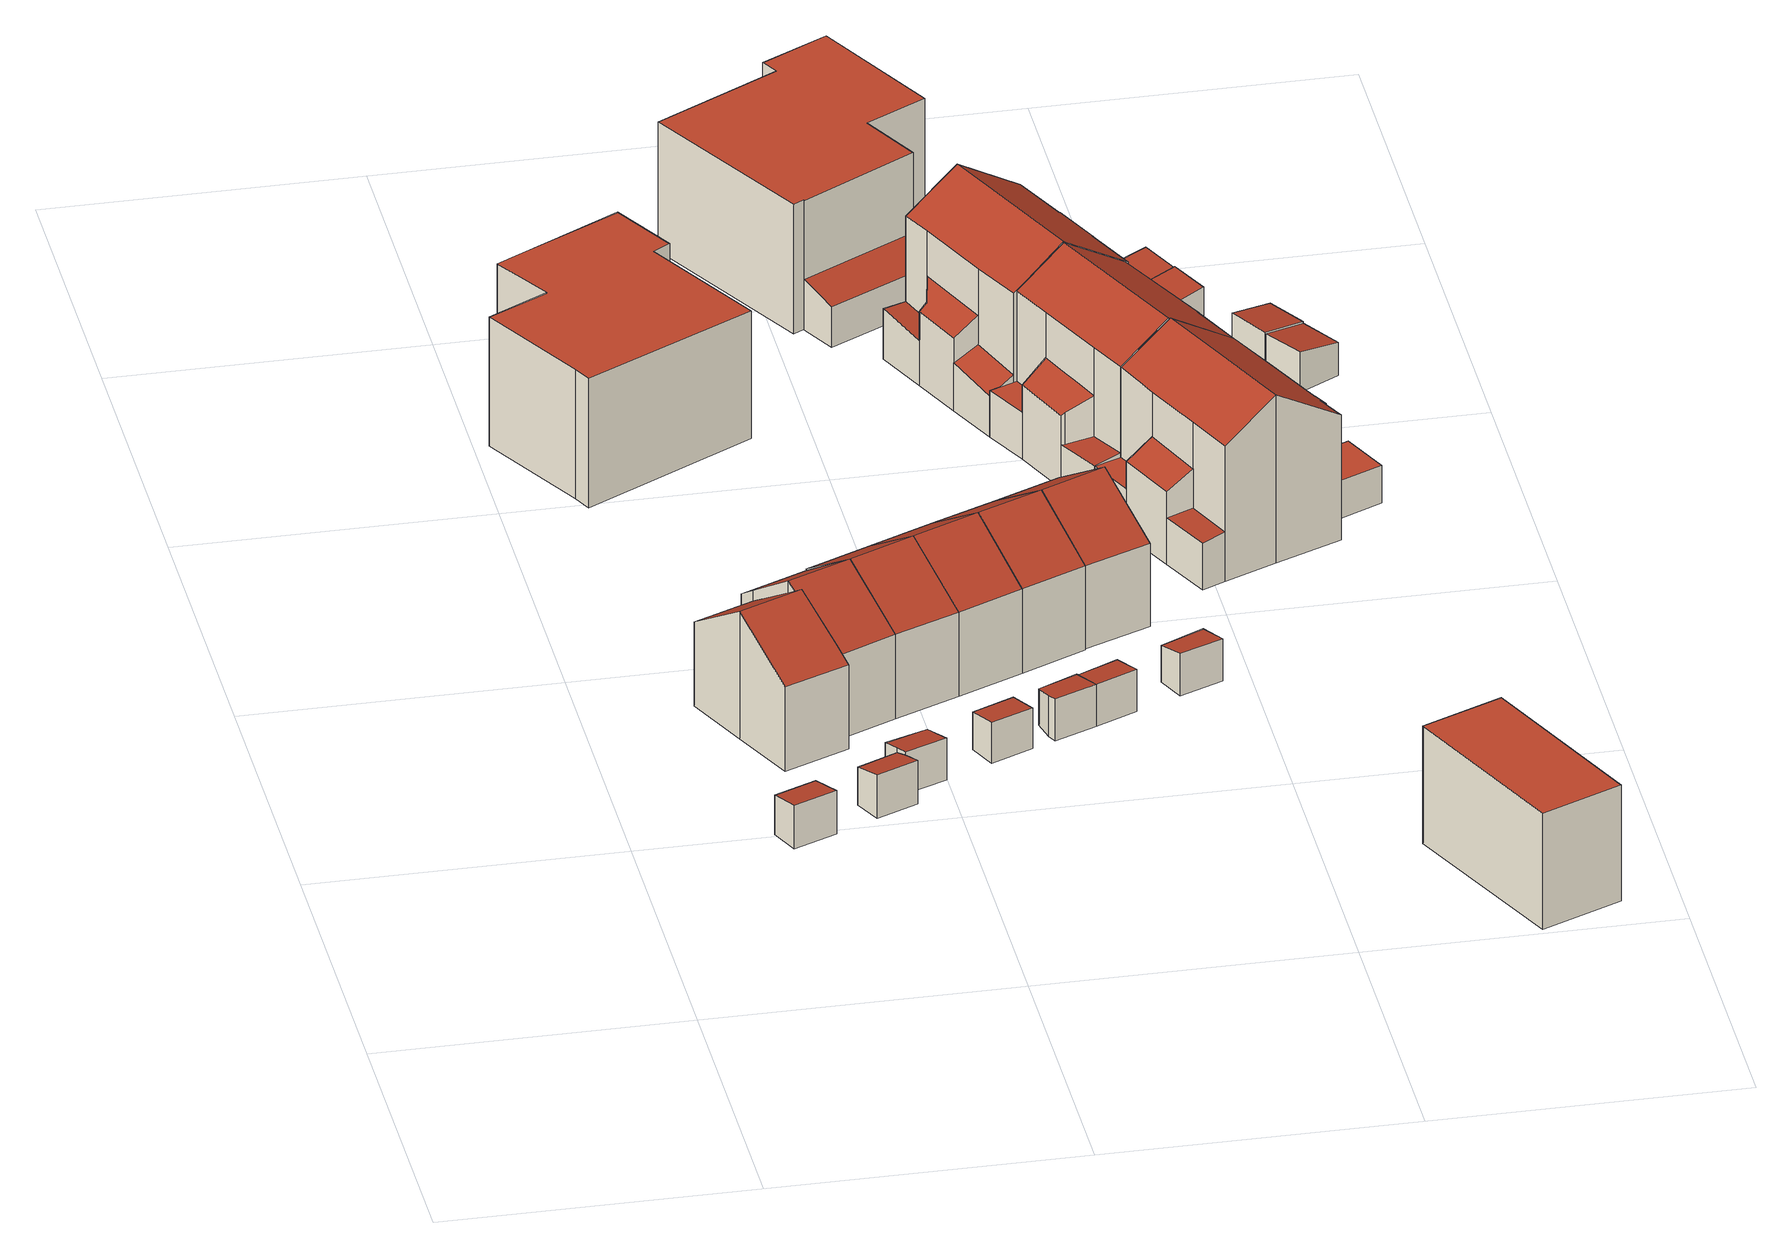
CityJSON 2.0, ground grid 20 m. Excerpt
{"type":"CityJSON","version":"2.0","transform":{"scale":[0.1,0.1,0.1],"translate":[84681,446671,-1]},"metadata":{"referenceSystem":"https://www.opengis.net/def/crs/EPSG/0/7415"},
"CityObjects":{
"building1":{"type":"Building","attributes":{"b3_bag_bag_overlap":0,"b3_dak_type":"horizontal","b3_h_dak_50p":2.94,"b3_h_dak_70p":3,"b3_h_dak_max":3.14,"b3_h_dak_min":2.75,"b3_h_maaiveld":0.102,"b3_kas_warenhuis":false,"b3_mutatie_ahn3_ahn4":false,"b3_opp_buitenmuur":22.87,"b3_opp_dak_plat":0,"b3_opp_dak_schuin":6.14,"b3_opp_grond":6.05,"b3_opp_scheidingsmuur":5.67,"b3_reconstructie_onvolledig":false,"b3_rmse_lod12":0.111,"b3_rmse_lod13":0.111,"b3_rmse_lod22":0.0249,"b3_val3dity_lod12":"[]","b3_val3dity_lod13":"[]","b3_val3dity_lod22":"[]","b3_volume_lod12":17.46,"b3_volume_lod13":17.46,"b3_volume_lod22":17.21,"geconstateerd":false,"oorspronkelijkbouwjaar":1981,"status":"Pand in gebruik"},"children":["building1-1"]},
"building1-1":{"type":"BuildingPart","parents":["building1"],"geometry":[{"type":"Solid","lod":"2.2","boundaries":[[[[0,1,2,3]],[[4,2,1,5]],[[6,3,2,4]],[[7,0,3,6]],[[5,1,0,7]],[[5,7,6,4]]]],"semantics":{"surfaces":[{"type":"GroundSurface"},{"type":"WallSurface","on_footprint_edge":true},{"type":"RoofSurface"}],"values":[[0,1,1,1,1,2]]}}]},
"building2":{"type":"Building","attributes":{"b3_bag_bag_overlap":0,"b3_bouwlagen":3,"b3_dak_type":"slanted","b3_h_dak_50p":7.57,"b3_h_dak_70p":8.15,"b3_h_dak_max":9.08,"b3_h_dak_min":5.95,"b3_h_maaiveld":0.183,"b3_kas_warenhuis":false,"b3_mutatie_ahn3_ahn4":false,"b3_opp_buitenmuur":61.51,"b3_opp_dak_plat":0,"b3_opp_dak_schuin":49.3,"b3_opp_grond":41.27,"b3_opp_scheidingsmuur":126.36,"b3_reconstructie_onvolledig":false,"b3_rmse_lod12":1.03,"b3_rmse_lod13":1.03,"b3_rmse_lod22":0.0266,"b3_val3dity_lod12":"[]","b3_val3dity_lod13":"[]","b3_val3dity_lod22":"[]","b3_volume_lod12":327.73,"b3_volume_lod13":327.73,"b3_volume_lod22":302.06,"geconstateerd":false,"oorspronkelijkbouwjaar":1981,"status":"Pand in gebruik"},"children":["building2-1"]},
"building2-1":{"type":"BuildingPart","parents":["building2"],"geometry":[{"type":"Solid","lod":"2.2","boundaries":[[[[8,9,10,11,12,13,14]],[[15,14,13,16]],[[16,13,12,17]],[[18,9,8,19]],[[20,10,9,18]],[[19,8,14,15]],[[21,11,10,20]],[[17,12,11,21]],[[21,20,18,19]],[[17,21,19,15,16]]]],"semantics":{"surfaces":[{"type":"GroundSurface"},{"type":"WallSurface","on_footprint_edge":true},{"type":"RoofSurface"}],"values":[[0,1,1,1,1,1,1,1,2,2]]}}]},
"building3":{"type":"Building","attributes":{"b3_bag_bag_overlap":0,"b3_dak_type":"horizontal","b3_h_dak_50p":2.91,"b3_h_dak_70p":2.97,"b3_h_dak_max":3.1,"b3_h_dak_min":2.63,"b3_h_maaiveld":0.087,"b3_kas_warenhuis":false,"b3_mutatie_ahn3_ahn4":false,"b3_opp_buitenmuur":25.94,"b3_opp_dak_plat":0,"b3_opp_dak_schuin":6.1,"b3_opp_grond":6.02,"b3_opp_scheidingsmuur":2.17,"b3_reconstructie_onvolledig":false,"b3_rmse_lod12":0.112,"b3_rmse_lod13":0.112,"b3_rmse_lod22":0.0338,"b3_val3dity_lod12":"[]","b3_val3dity_lod13":"[]","b3_val3dity_lod22":"[]","b3_volume_lod12":17.26,"b3_volume_lod13":17.26,"b3_volume_lod22":16.99,"geconstateerd":false,"oorspronkelijkbouwjaar":1981,"status":"Pand in gebruik"},"children":["building3-1"]},
"building3-1":{"type":"BuildingPart","parents":["building3"],"geometry":[{"type":"Solid","lod":"2.2","boundaries":[[[[22,23,24,25,26]],[[27,23,22,28]],[[29,24,23,27]],[[30,25,24,29]],[[28,22,26,31]],[[31,26,25,30]],[[31,30,29,27,28]]]],"semantics":{"surfaces":[{"type":"GroundSurface"},{"type":"WallSurface","on_footprint_edge":true},{"type":"RoofSurface"}],"values":[[0,1,1,1,1,1,2]]}}]},
"building4":{"type":"Building","attributes":{"b3_bag_bag_overlap":0,"b3_bouwlagen":3,"b3_dak_type":"slanted","b3_h_dak_50p":7.54,"b3_h_dak_70p":8.21,"b3_h_dak_max":9.06,"b3_h_dak_min":5.93,"b3_h_maaiveld":0.196,"b3_kas_warenhuis":false,"b3_mutatie_ahn3_ahn4":false,"b3_opp_buitenmuur":62.01,"b3_opp_dak_plat":0,"b3_opp_dak_schuin":50.13,"b3_opp_grond":41.9,"b3_opp_scheidingsmuur":125.95,"b3_reconstructie_onvolledig":false,"b3_rmse_lod12":1.04,"b3_rmse_lod13":1.04,"b3_rmse_lod22":0.0297,"b3_val3dity_lod12":"[]","b3_val3dity_lod13":"[]","b3_val3dity_lod22":"[]","b3_volume_lod12":331.5,"b3_volume_lod13":331.5,"b3_volume_lod22":305.87,"geconstateerd":false,"oorspronkelijkbouwjaar":1981,"status":"Pand in gebruik"},"children":["building4-1"]},
"building4-1":{"type":"BuildingPart","parents":["building4"],"geometry":[{"type":"Solid","lod":"2.2","boundaries":[[[[32,33,12,34,10,35,36]],[[37,34,12,38]],[[39,10,34,37]],[[40,35,10,39]],[[41,36,35,40]],[[38,12,33,42]],[[42,33,32,43]],[[43,32,36,41]],[[42,43,37,38]],[[43,41,40,39,37]]]],"semantics":{"surfaces":[{"type":"GroundSurface"},{"type":"WallSurface","on_footprint_edge":true},{"type":"RoofSurface"}],"values":[[0,1,1,1,1,1,1,1,2,2]]}}]},
"building5":{"type":"Building","attributes":{"b3_bag_bag_overlap":0,"b3_dak_type":"horizontal","b3_h_dak_50p":2.9,"b3_h_dak_70p":2.96,"b3_h_dak_max":3.1,"b3_h_dak_min":2.75,"b3_h_maaiveld":0.181,"b3_kas_warenhuis":false,"b3_mutatie_ahn3_ahn4":false,"b3_opp_buitenmuur":24.98,"b3_opp_dak_plat":0,"b3_opp_dak_schuin":6.05,"b3_opp_grond":5.96,"b3_opp_scheidingsmuur":2.17,"b3_reconstructie_onvolledig":false,"b3_rmse_lod12":0.112,"b3_rmse_lod13":0.112,"b3_rmse_lod22":0.0169,"b3_val3dity_lod12":"[]","b3_val3dity_lod13":"[]","b3_val3dity_lod22":"[]","b3_volume_lod12":16.61,"b3_volume_lod13":16.61,"b3_volume_lod22":16.32,"geconstateerd":false,"oorspronkelijkbouwjaar":1981,"status":"Pand in gebruik"},"children":["building5-1"]},
"building5-1":{"type":"BuildingPart","parents":["building5"],"geometry":[{"type":"Solid","lod":"2.2","boundaries":[[[[44,45,46,47,48]],[[49,46,45,50]],[[51,47,46,49]],[[52,44,48,53]],[[53,48,47,51]],[[50,45,44,52]],[[50,52,53,51,49]]]],"semantics":{"surfaces":[{"type":"GroundSurface"},{"type":"WallSurface","on_footprint_edge":true},{"type":"RoofSurface"}],"values":[[0,1,1,1,1,1,2]]}}]},
"building6":{"type":"Building","attributes":{"b3_bag_bag_overlap":0,"b3_bouwlagen":3,"b3_dak_type":"multiple horizontal","b3_h_dak_50p":9.05,"b3_h_dak_70p":9.07,"b3_h_dak_max":9.51,"b3_h_dak_min":8.83,"b3_h_maaiveld":0.217,"b3_kas_warenhuis":false,"b3_mutatie_ahn3_ahn4":false,"b3_opp_buitenmuur":360.62,"b3_opp_dak_plat":159.03,"b3_opp_dak_schuin":0,"b3_opp_grond":159.03,"b3_opp_scheidingsmuur":127.6,"b3_reconstructie_onvolledig":false,"b3_rmse_lod12":0.056,"b3_rmse_lod13":0.056,"b3_rmse_lod22":0.0548,"b3_val3dity_lod12":"[]","b3_val3dity_lod13":"[]","b3_val3dity_lod22":"[]","b3_volume_lod12":1407.18,"b3_volume_lod13":1407.18,"b3_volume_lod22":1404.75,"geconstateerd":false,"oorspronkelijkbouwjaar":1981,"status":"Pand in gebruik"},"children":["building6-1"]},
"building6-1":{"type":"BuildingPart","parents":["building6"],"geometry":[{"type":"Solid","lod":"2.2","boundaries":[[[[54,55,56,57,58,59,60,61,62]],[[63,55,54,64]],[[64,54,62,65]],[[66,56,55,63]],[[65,62,61,67]],[[67,61,60,68]],[[68,60,59,69]],[[69,59,58,70]],[[71,57,56,66]],[[70,58,57,71]],[[70,71,66,63,64,65,67,68,69]]]],"semantics":{"surfaces":[{"type":"GroundSurface"},{"type":"WallSurface","on_footprint_edge":true},{"type":"RoofSurface"}],"values":[[0,1,1,1,1,1,1,1,1,1,2]]}}]},
"building7":{"type":"Building","attributes":{"b3_bag_bag_overlap":0,"b3_bouwlagen":3,"b3_dak_type":"slanted","b3_h_dak_50p":7.55,"b3_h_dak_70p":8.16,"b3_h_dak_max":9.04,"b3_h_dak_min":5.91,"b3_h_maaiveld":0.219,"b3_kas_warenhuis":false,"b3_mutatie_ahn3_ahn4":false,"b3_opp_buitenmuur":53.23,"b3_opp_dak_plat":0,"b3_opp_dak_schuin":51.44,"b3_opp_grond":43.09,"b3_opp_scheidingsmuur":135.84,"b3_reconstructie_onvolledig":false,"b3_rmse_lod12":1.03,"b3_rmse_lod13":1.03,"b3_rmse_lod22":0.0259,"b3_val3dity_lod12":"[]","b3_val3dity_lod13":"[]","b3_val3dity_lod22":"[]","b3_volume_lod12":339.59,"b3_volume_lod13":339.59,"b3_volume_lod22":313.54,"geconstateerd":false,"oorspronkelijkbouwjaar":1981,"status":"Pand in gebruik"},"children":["building7-1"]},
"building7-1":{"type":"BuildingPart","parents":["building7"],"geometry":[{"type":"Solid","lod":"2.2","boundaries":[[[[33,32,36,72,73,74]],[[42,33,74,75]],[[75,74,73,76]],[[77,72,36,78]],[[78,36,32,43]],[[76,73,72,77]],[[43,32,33,42]],[[76,77,78,43]],[[43,42,75,76]]]],"semantics":{"surfaces":[{"type":"GroundSurface"},{"type":"WallSurface","on_footprint_edge":true},{"type":"RoofSurface"}],"values":[[0,1,1,1,1,1,1,2,2]]}}]},
"building8":{"type":"Building","attributes":{"b3_dak_type":"horizontal","b3_h_dak_50p":2.89,"b3_h_dak_70p":2.95,"b3_h_dak_max":3.08,"b3_h_dak_min":2.63,"b3_h_maaiveld":0.169,"b3_kas_warenhuis":false,"b3_mutatie_ahn3_ahn4":false,"b3_opp_buitenmuur":27.4,"b3_opp_dak_plat":0,"b3_opp_dak_schuin":6.07,"b3_opp_grond":6.01,"b3_opp_scheidingsmuur":0,"b3_reconstructie_onvolledig":false,"b3_rmse_lod12":0.105,"b3_rmse_lod13":0.105,"b3_rmse_lod22":0.0523,"b3_val3dity_lod12":"[]","b3_val3dity_lod13":"[]","b3_val3dity_lod22":"[]","b3_volume_lod12":16.7,"b3_volume_lod13":16.7,"b3_volume_lod22":16.45,"geconstateerd":false,"oorspronkelijkbouwjaar":1981,"status":"Pand in gebruik"},"children":["building8-1"]},
"building8-1":{"type":"BuildingPart","parents":["building8"],"geometry":[{"type":"Solid","lod":"2.2","boundaries":[[[[79,80,81,82]],[[83,79,82,84]],[[84,82,81,85]],[[85,81,80,86]],[[86,80,79,83]],[[86,83,84,85]]]],"semantics":{"surfaces":[{"type":"GroundSurface"},{"type":"WallSurface","on_footprint_edge":true},{"type":"RoofSurface"}],"values":[[0,1,1,1,1,2]]}}]},
"building9":{"type":"Building","attributes":{"b3_bag_bag_overlap":0,"b3_bouwlagen":3,"b3_dak_type":"slanted","b3_h_dak_50p":7.6,"b3_h_dak_70p":8.17,"b3_h_dak_max":9.05,"b3_h_dak_min":5.99,"b3_h_maaiveld":0.234,"b3_kas_warenhuis":false,"b3_mutatie_ahn3_ahn4":false,"b3_opp_buitenmuur":53.39,"b3_opp_dak_plat":0,"b3_opp_dak_schuin":51.34,"b3_opp_grond":43.09,"b3_opp_scheidingsmuur":135.72,"b3_reconstructie_onvolledig":false,"b3_rmse_lod12":0.978,"b3_rmse_lod13":0.978,"b3_rmse_lod22":0.0244,"b3_val3dity_lod12":"[]","b3_val3dity_lod13":"[]","b3_val3dity_lod22":"[]","b3_volume_lod12":339.78,"b3_volume_lod13":339.78,"b3_volume_lod22":313.47,"geconstateerd":false,"oorspronkelijkbouwjaar":1981,"status":"Pand in gebruik"},"children":["building9-1"]},
"building9-1":{"type":"BuildingPart","parents":["building9"],"geometry":[{"type":"Solid","lod":"2.2","boundaries":[[[[87,88,74,73,72,89]],[[75,74,88,90]],[[76,73,74,75]],[[91,89,72,77]],[[77,72,73,76]],[[90,88,87,92]],[[92,87,89,91]],[[90,92,76,75]],[[92,91,77,76]]]],"semantics":{"surfaces":[{"type":"GroundSurface"},{"type":"WallSurface","on_footprint_edge":true},{"type":"RoofSurface"}],"values":[[0,1,1,1,1,1,1,2,2]]}}]},
"building10":{"type":"Building","attributes":{"b3_bag_bag_overlap":0,"b3_dak_type":"horizontal","b3_h_dak_50p":2.89,"b3_h_dak_70p":2.95,"b3_h_dak_max":3.09,"b3_h_dak_min":2.74,"b3_h_maaiveld":0.183,"b3_kas_warenhuis":false,"b3_mutatie_ahn3_ahn4":false,"b3_opp_buitenmuur":21.12,"b3_opp_dak_plat":0,"b3_opp_dak_schuin":5.86,"b3_opp_grond":5.79,"b3_opp_scheidingsmuur":5.44,"b3_reconstructie_onvolledig":false,"b3_rmse_lod12":0.11,"b3_rmse_lod13":0.11,"b3_rmse_lod22":0.0221,"b3_val3dity_lod12":"[]","b3_val3dity_lod13":"[]","b3_val3dity_lod22":"[]","b3_volume_lod12":16.06,"b3_volume_lod13":16.06,"b3_volume_lod22":15.79,"geconstateerd":false,"oorspronkelijkbouwjaar":1981,"status":"Pand in gebruik"},"children":["building10-1"]},
"building10-1":{"type":"BuildingPart","parents":["building10"],"geometry":[{"type":"Solid","lod":"2.2","boundaries":[[[[93,94,95,96,97]],[[98,96,95,99]],[[99,95,94,100]],[[101,97,96,98]],[[102,93,97,101]],[[100,94,93,102]],[[100,102,101,98,99]]]],"semantics":{"surfaces":[{"type":"GroundSurface"},{"type":"WallSurface","on_footprint_edge":true},{"type":"RoofSurface"}],"values":[[0,1,1,1,1,1,2]]}}]},
"building11":{"type":"Building","attributes":{"b3_bag_bag_overlap":0,"b3_bouwlagen":3,"b3_dak_type":"slanted","b3_h_dak_50p":7.52,"b3_h_dak_70p":8.09,"b3_h_dak_max":9.06,"b3_h_dak_min":5.93,"b3_h_maaiveld":0.248,"b3_kas_warenhuis":false,"b3_mutatie_ahn3_ahn4":false,"b3_opp_buitenmuur":53.24,"b3_opp_dak_plat":0,"b3_opp_dak_schuin":51.37,"b3_opp_grond":43.09,"b3_opp_scheidingsmuur":135.5,"b3_reconstructie_onvolledig":false,"b3_rmse_lod12":1.03,"b3_rmse_lod13":1.03,"b3_rmse_lod22":0.026,"b3_val3dity_lod12":"[]","b3_val3dity_lod13":"[]","b3_val3dity_lod22":"[]","b3_volume_lod12":338.47,"b3_volume_lod13":338.47,"b3_volume_lod22":312.92,"geconstateerd":false,"oorspronkelijkbouwjaar":1981,"status":"Pand in gebruik"},"children":["building11-1"]},
"building11-1":{"type":"BuildingPart","parents":["building11"],"geometry":[{"type":"Solid","lod":"2.2","boundaries":[[[[88,87,89,103,104,105]],[[90,88,105,106]],[[106,105,104,107]],[[108,103,89,91]],[[91,89,87,92]],[[107,104,103,108]],[[92,87,88,90]],[[107,108,91,92]],[[92,90,106,107]]]],"semantics":{"surfaces":[{"type":"GroundSurface"},{"type":"WallSurface","on_footprint_edge":true},{"type":"RoofSurface"}],"values":[[0,1,1,1,1,1,1,2,2]]}}]},
"building12":{"type":"Building","attributes":{"b3_bag_bag_overlap":0,"b3_dak_type":"horizontal","b3_h_dak_50p":2.91,"b3_h_dak_70p":2.96,"b3_h_dak_max":3.11,"b3_h_dak_min":2.76,"b3_h_maaiveld":0.183,"b3_kas_warenhuis":false,"b3_mutatie_ahn3_ahn4":false,"b3_opp_buitenmuur":21.81,"b3_opp_dak_plat":0,"b3_opp_dak_schuin":6.06,"b3_opp_grond":5.97,"b3_opp_scheidingsmuur":5.44,"b3_reconstructie_onvolledig":false,"b3_rmse_lod12":0.109,"b3_rmse_lod13":0.109,"b3_rmse_lod22":0.0143,"b3_val3dity_lod12":"[]","b3_val3dity_lod13":"[]","b3_val3dity_lod22":"[]","b3_volume_lod12":16.63,"b3_volume_lod13":16.63,"b3_volume_lod22":16.31,"geconstateerd":false,"oorspronkelijkbouwjaar":1981,"status":"Pand in gebruik"},"children":["building12-1"]},
"building12-1":{"type":"BuildingPart","parents":["building12"],"geometry":[{"type":"Solid","lod":"2.2","boundaries":[[[[96,95,109,110]],[[98,96,110,111]],[[111,110,109,112]],[[112,109,95,113]],[[113,95,96,98]],[[113,98,111,112]]]],"semantics":{"surfaces":[{"type":"GroundSurface"},{"type":"WallSurface","on_footprint_edge":true},{"type":"RoofSurface"}],"values":[[0,1,1,1,1,2]]}}]},
"building13":{"type":"Building","attributes":{"b3_bag_bag_overlap":0,"b3_bouwlagen":3,"b3_dak_type":"slanted","b3_h_dak_50p":7.57,"b3_h_dak_70p":8.18,"b3_h_dak_max":9.06,"b3_h_dak_min":5.99,"b3_h_maaiveld":0.27,"b3_kas_warenhuis":false,"b3_mutatie_ahn3_ahn4":false,"b3_opp_buitenmuur":120.55,"b3_opp_dak_plat":0,"b3_opp_dak_schuin":51.36,"b3_opp_grond":43.09,"b3_opp_scheidingsmuur":67.65,"b3_reconstructie_onvolledig":false,"b3_rmse_lod12":0.985,"b3_rmse_lod13":0.985,"b3_rmse_lod22":0.0247,"b3_val3dity_lod12":"[]","b3_val3dity_lod13":"[]","b3_val3dity_lod22":"[]","b3_volume_lod12":336.71,"b3_volume_lod13":336.71,"b3_volume_lod22":312.04,"geconstateerd":false,"oorspronkelijkbouwjaar":1981,"status":"Pand in gebruik"},"children":["building13-1"]},
"building13-1":{"type":"BuildingPart","parents":["building13"],"geometry":[{"type":"Solid","lod":"2.2","boundaries":[[[[114,115,116,117,118,119]],[[106,116,115,120]],[[107,117,116,106]],[[121,119,118,108]],[[108,118,117,107]],[[122,114,119,121]],[[120,115,114,122]],[[122,121,108,107]],[[120,122,107,106]]]],"semantics":{"surfaces":[{"type":"GroundSurface"},{"type":"WallSurface","on_footprint_edge":true},{"type":"RoofSurface"}],"values":[[0,1,1,1,1,1,1,2,2]]}}]},
"building14":{"type":"Building","attributes":{"b3_dak_type":"horizontal","b3_h_dak_50p":2.91,"b3_h_dak_70p":2.98,"b3_h_dak_max":3.09,"b3_h_dak_min":2.62,"b3_h_maaiveld":0.203,"b3_kas_warenhuis":false,"b3_mutatie_ahn3_ahn4":false,"b3_opp_buitenmuur":27.47,"b3_opp_dak_plat":0,"b3_opp_dak_schuin":6.2,"b3_opp_grond":6.11,"b3_opp_scheidingsmuur":0,"b3_reconstructie_onvolledig":false,"b3_rmse_lod12":0.121,"b3_rmse_lod13":0.121,"b3_rmse_lod22":0.0308,"b3_val3dity_lod12":"[]","b3_val3dity_lod13":"[]","b3_val3dity_lod22":"[]","b3_volume_lod12":16.92,"b3_volume_lod13":16.92,"b3_volume_lod22":16.59,"geconstateerd":false,"oorspronkelijkbouwjaar":1981,"status":"Pand in gebruik"},"children":["building14-1"]},
"building14-1":{"type":"BuildingPart","parents":["building14"],"geometry":[{"type":"Solid","lod":"2.2","boundaries":[[[[123,124,125,126]],[[127,125,124,128]],[[129,126,125,127]],[[130,123,126,129]],[[128,124,123,130]],[[128,130,129,127]]]],"semantics":{"surfaces":[{"type":"GroundSurface"},{"type":"WallSurface","on_footprint_edge":true},{"type":"RoofSurface"}],"values":[[0,1,1,1,1,2]]}}]},
"building15":{"type":"Building","attributes":{"b3_bag_bag_overlap":0,"b3_bouwlagen":3,"b3_dak_type":"slanted","b3_h_dak_50p":9.05,"b3_h_dak_70p":9.08,"b3_h_dak_max":9.62,"b3_h_dak_min":2.87,"b3_h_maaiveld":0.066,"b3_kas_warenhuis":false,"b3_mutatie_ahn3_ahn4":false,"b3_opp_buitenmuur":441.91,"b3_opp_dak_plat":159.65,"b3_opp_dak_schuin":22.81,"b3_opp_grond":181.75,"b3_opp_scheidingsmuur":67.32,"b3_reconstructie_onvolledig":false,"b3_rmse_lod12":2.01,"b3_rmse_lod13":0.097,"b3_rmse_lod22":0.0509,"b3_val3dity_lod12":"[]","b3_val3dity_lod13":"[]","b3_val3dity_lod22":"[]","b3_volume_lod12":1637.23,"b3_volume_lod13":1512.44,"b3_volume_lod22":1507.19,"geconstateerd":false,"oorspronkelijkbouwjaar":1981,"status":"Pand in gebruik"},"children":["building15-1"]},
"building15-1":{"type":"BuildingPart","parents":["building15"],"geometry":[{"type":"Solid","lod":"2.2","boundaries":[[[[131,132,133,134,135,136,137,138,139,140,141,142]],[[143,139,138,144]],[[144,138,137,145]],[[146,140,139,143]],[[147,141,140,146]],[[148,136,135,149]],[[150,134,133,151]],[[152,148,151,153]],[[145,137,136,148,152]],[[149,135,134,150]],[[154,132,131,155]],[[153,151,133,132,154]],[[155,131,142,156]],[[156,142,141,147]],[[149,150,151,148]],[[156,147,146,143,144,145,152,153,154,155]]]],"semantics":{"surfaces":[{"type":"GroundSurface"},{"type":"WallSurface","on_footprint_edge":true},{"type":"WallSurface","on_footprint_edge":false},{"type":"RoofSurface"}],"values":[[0,1,1,1,1,1,1,2,1,1,1,1,1,1,3,3]]}}]},
"building16":{"type":"Building","attributes":{"b3_bag_bag_overlap":0,"b3_bouwlagen":4,"b3_dak_type":"slanted","b3_h_dak_50p":10.24,"b3_h_dak_70p":10.84,"b3_h_dak_max":11.84,"b3_h_dak_min":3.3,"b3_h_maaiveld":0.175,"b3_kas_warenhuis":false,"b3_mutatie_ahn3_ahn4":false,"b3_opp_buitenmuur":300.68,"b3_opp_dak_plat":0,"b3_opp_dak_schuin":135.2,"b3_opp_grond":115.84,"b3_opp_scheidingsmuur":88.04,"b3_reconstructie_onvolledig":false,"b3_rmse_lod12":2.74,"b3_rmse_lod13":1.09,"b3_rmse_lod22":0.163,"b3_val3dity_lod12":"[]","b3_val3dity_lod13":"[]","b3_val3dity_lod22":"[]","b3_volume_lod12":1233.8,"b3_volume_lod13":1122.84,"b3_volume_lod22":1044.42,"geconstateerd":false,"oorspronkelijkbouwjaar":1981,"status":"Pand in gebruik"},"children":["building16-1"]},
"building16-1":{"type":"BuildingPart","parents":["building16"],"geometry":[{"type":"Solid","lod":"2.2","boundaries":[[[[157,158,159,160,161,162,163,164,165,166,167,168,169,170,171,172]],[[173,174,175,176]],[[177,178,174,173]],[[179,165,164,180]],[[181,182,180,183]],[[184,166,165,179]],[[185,163,162,186]],[[183,180,164,163,185]],[[187,159,158,175]],[[188,189,171,170,190]],[[191,172,171,189]],[[182,167,166,184]],[[190,170,169,192]],[[192,169,168,193]],[[193,168,167,182,181]],[[186,162,161,194]],[[195,160,159,187]],[[194,161,160,195,196]],[[197,157,172,191]],[[176,175,158,157,197,198]],[[199,177,200,201]],[[196,195,178,177,199]],[[201,200,202,189,188]],[[198,197,202,200]],[[182,184,179,180]],[[198,200,177,173,176]],[[178,195,187,175,174]],[[190,194,196,199,201,188]],[[202,197,191,189]],[[194,190,192,193,181,183,185,186]]]],"semantics":{"surfaces":[{"type":"GroundSurface"},{"type":"WallSurface","on_footprint_edge":false},{"type":"WallSurface","on_footprint_edge":true},{"type":"RoofSurface"}],"values":[[0,1,1,2,1,2,2,2,2,2,2,2,2,2,2,2,2,2,2,2,1,1,1,1,3,3,3,3,3,3]]}}]},
"building17":{"type":"Building","attributes":{"b3_bag_bag_overlap":0,"b3_bouwlagen":3,"b3_dak_type":"horizontal","b3_h_dak_50p":7.46,"b3_h_dak_70p":7.49,"b3_h_dak_max":7.64,"b3_h_dak_min":7.34,"b3_h_maaiveld":-0.612,"b3_kas_warenhuis":false,"b3_mutatie_ahn3_ahn4":false,"b3_opp_buitenmuur":92.4,"b3_opp_dak_plat":70.06,"b3_opp_dak_schuin":0,"b3_opp_grond":70.06,"b3_opp_scheidingsmuur":198.09,"b3_reconstructie_onvolledig":false,"b3_rmse_lod12":0.0494,"b3_rmse_lod13":0.0494,"b3_rmse_lod22":0.0256,"b3_val3dity_lod12":"[]","b3_val3dity_lod13":"[]","b3_val3dity_lod22":"[]","b3_volume_lod12":567.13,"b3_volume_lod13":567.13,"b3_volume_lod22":565.52,"geconstateerd":false,"oorspronkelijkbouwjaar":2000,"status":"Pand in gebruik"},"children":["building17-1"]},
"building17-1":{"type":"BuildingPart","parents":["building17"],"geometry":[{"type":"Solid","lod":"2.2","boundaries":[[[[203,204,205,206]],[[207,203,206,208]],[[208,206,205,209]],[[209,205,204,210]],[[210,204,203,207]],[[210,207,208,209]]]],"semantics":{"surfaces":[{"type":"GroundSurface"},{"type":"WallSurface","on_footprint_edge":true},{"type":"RoofSurface"}],"values":[[0,1,1,1,1,2]]}}]},
"building18":{"type":"Building","attributes":{"b3_bag_bag_overlap":0,"b3_bouwlagen":4,"b3_dak_type":"slanted","b3_h_dak_50p":10.23,"b3_h_dak_70p":10.86,"b3_h_dak_max":11.81,"b3_h_dak_min":3.31,"b3_h_maaiveld":0.228,"b3_kas_warenhuis":false,"b3_mutatie_ahn3_ahn4":false,"b3_opp_buitenmuur":206.08,"b3_opp_dak_plat":11.45,"b3_opp_dak_schuin":120.09,"b3_opp_grond":113.62,"b3_opp_scheidingsmuur":177.69,"b3_reconstructie_onvolledig":false,"b3_rmse_lod12":2.8,"b3_rmse_lod13":1.13,"b3_rmse_lod22":0.178,"b3_val3dity_lod12":"[]","b3_val3dity_lod13":"[]","b3_val3dity_lod22":"[]","b3_volume_lod12":1203.24,"b3_volume_lod13":1087.98,"b3_volume_lod22":1003.79,"geconstateerd":false,"oorspronkelijkbouwjaar":1981,"status":"Pand in gebruik"},"children":["building18-1"]},
"building18-1":{"type":"BuildingPart","parents":["building18"],"geometry":[{"type":"Solid","lod":"2.2","boundaries":[[[[211,212,213,214,215,172,216,217,218,169,219,220,221,222,223,224]],[[225,226,227,228]],[[229,230,231,232,233]],[[230,216,172,234]],[[235,214,213,236]],[[237,235,238,239]],[[240,169,218,227]],[[241,224,223,242]],[[242,223,222,226,225]],[[243,220,219,244]],[[245,246,212,211,247]],[[248,249,250,246,245]],[[251,221,220,243]],[[244,219,169,240]],[[236,213,212,246]],[[228,227,218,217,252]],[[252,217,216,230,229]],[[247,211,224,241]],[[234,172,215,253]],[[232,231,253,254]],[[254,253,215,214,235,237]],[[239,238,250,249]],[[233,232,249,248]],[[226,222,221,251]],[[252,247,241,242,225,228]],[[253,231,230,234]],[[250,238,235,236,246]],[[249,232,254,237,239]],[[233,248,245,247,252,229]],[[226,251,243,244,240,227]]]],"semantics":{"surfaces":[{"type":"GroundSurface"},{"type":"WallSurface","on_footprint_edge":false},{"type":"WallSurface","on_footprint_edge":true},{"type":"RoofSurface"}],"values":[[0,1,1,2,2,1,2,2,2,2,2,1,2,2,2,2,2,2,2,1,2,1,1,2,3,3,3,3,3,3]]}}]},
"building19":{"type":"Building","attributes":{"b3_bag_bag_overlap":0,"b3_dak_type":"horizontal","b3_h_dak_50p":2.51,"b3_h_dak_70p":2.57,"b3_h_dak_max":2.71,"b3_h_dak_min":2.27,"b3_h_maaiveld":-0.116,"b3_kas_warenhuis":false,"b3_mutatie_ahn3_ahn4":false,"b3_opp_buitenmuur":13.17,"b3_opp_dak_plat":0,"b3_opp_dak_schuin":3.02,"b3_opp_grond":2.99,"b3_opp_scheidingsmuur":5.21,"b3_reconstructie_onvolledig":false,"b3_rmse_lod12":0.116,"b3_rmse_lod13":0.116,"b3_rmse_lod22":0.0416,"b3_val3dity_lod12":"[]","b3_val3dity_lod13":"[]","b3_val3dity_lod22":"[]","b3_volume_lod12":8.06,"b3_volume_lod13":8.06,"b3_volume_lod22":7.87,"geconstateerd":false,"oorspronkelijkbouwjaar":1981,"status":"Pand in gebruik"},"children":["building19-1"]},
"building19-1":{"type":"BuildingPart","parents":["building19"],"geometry":[{"type":"Solid","lod":"2.2","boundaries":[[[[255,256,257,258]],[[259,257,256,260]],[[261,258,257,259]],[[262,255,258,261]],[[260,256,255,262]],[[260,262,261,259]]]],"semantics":{"surfaces":[{"type":"GroundSurface"},{"type":"WallSurface","on_footprint_edge":true},{"type":"RoofSurface"}],"values":[[0,1,1,1,1,2]]}}]},
"building20":{"type":"Building","attributes":{"b3_bag_bag_overlap":0,"b3_bouwlagen":4,"b3_dak_type":"slanted","b3_h_dak_50p":10.05,"b3_h_dak_70p":10.75,"b3_h_dak_max":11.82,"b3_h_dak_min":0.41,"b3_h_maaiveld":0.2,"b3_kas_warenhuis":false,"b3_mutatie_ahn3_ahn4":false,"b3_opp_buitenmuur":311.32,"b3_opp_dak_plat":24.41,"b3_opp_dak_schuin":123.18,"b3_opp_grond":128.85,"b3_opp_scheidingsmuur":98.11,"b3_reconstructie_onvolledig":false,"b3_rmse_lod12":3.64,"b3_rmse_lod13":1.07,"b3_rmse_lod22":0.201,"b3_val3dity_lod12":"[]","b3_val3dity_lod13":"[]","b3_val3dity_lod22":"[]","b3_volume_lod12":1353.61,"b3_volume_lod13":1149.3,"b3_volume_lod22":1067.36,"geconstateerd":false,"oorspronkelijkbouwjaar":1981,"status":"Pand in gebruik"},"children":["building20-1"]},
"building20-1":{"type":"BuildingPart","parents":["building20"],"geometry":[{"type":"Solid","lod":"2.2","boundaries":[[[[263,264,265,266,267,268,269,270,213,212,271,224,272,273,274,275,276,277]],[[278,279,272,224,241]],[[280,273,272,279]],[[281,276,275,282]],[[283,282,275,274,284]],[[285,286,282,283]],[[287,277,276,281]],[[284,274,273,280]],[[288,212,213,236]],[[236,213,270,289]],[[290,291,289,292]],[[245,288,291,290,293]],[[294,285,279,278]],[[295,266,265,296]],[[296,265,264,297]],[[298,271,212,288,245]],[[241,224,271,298]],[[299,300,267,266,295]],[[301,302,303,300,299]],[[304,268,267,300]],[[305,263,277,287]],[[306,307,303,302]],[[307,269,268,304]],[[292,289,270,269,307,306]],[[297,264,263,305,308]],[[308,305,309,310]],[[310,309,286,285,294]],[[293,290,302,301]],[[291,288,236,289]],[[279,285,283,284,280]],[[307,304,300,303]],[[286,309,305,287,281,282]],[[293,301,299,295,298,245]],[[298,295,296,297,308,310,294,278,241]],[[302,290,292,306]]]],"semantics":{"surfaces":[{"type":"GroundSurface"},{"type":"WallSurface","on_footprint_edge":true},{"type":"WallSurface","on_footprint_edge":false},{"type":"RoofSurface"}],"values":[[0,1,1,1,1,2,1,1,1,1,2,2,2,1,1,1,1,1,2,1,1,2,1,1,1,2,2,2,3,3,3,3,3,3,3]]}}]},
"building21":{"type":"Building","attributes":{"b3_bag_bag_overlap":0,"b3_dak_type":"horizontal","b3_h_dak_50p":2.48,"b3_h_dak_70p":2.57,"b3_h_dak_max":2.71,"b3_h_dak_min":2.29,"b3_h_maaiveld":-0.12,"b3_kas_warenhuis":false,"b3_mutatie_ahn3_ahn4":false,"b3_opp_buitenmuur":13.09,"b3_opp_dak_plat":0,"b3_opp_dak_schuin":2.98,"b3_opp_grond":2.93,"b3_opp_scheidingsmuur":5.21,"b3_reconstructie_onvolledig":false,"b3_rmse_lod12":0.119,"b3_rmse_lod13":0.119,"b3_rmse_lod22":0.0238,"b3_val3dity_lod12":"[]","b3_val3dity_lod13":"[]","b3_val3dity_lod22":"[]","b3_volume_lod12":7.87,"b3_volume_lod13":7.87,"b3_volume_lod22":7.74,"geconstateerd":false,"oorspronkelijkbouwjaar":1981,"status":"Pand in gebruik"},"children":["building21-1"]},
"building21-1":{"type":"BuildingPart","parents":["building21"],"geometry":[{"type":"Solid","lod":"2.2","boundaries":[[[[311,312,256,255]],[[260,256,312,313]],[[314,255,256,260]],[[315,311,255,314]],[[313,312,311,315]],[[313,315,314,260]]]],"semantics":{"surfaces":[{"type":"GroundSurface"},{"type":"WallSurface","on_footprint_edge":true},{"type":"RoofSurface"}],"values":[[0,1,1,1,1,2]]}}]},
"building22":{"type":"Building","attributes":{"b3_bag_bag_overlap":0,"b3_dak_type":"horizontal","b3_h_dak_50p":2.7,"b3_h_dak_70p":2.76,"b3_h_dak_max":2.87,"b3_h_dak_min":2.53,"b3_h_maaiveld":0.187,"b3_kas_warenhuis":false,"b3_mutatie_ahn3_ahn4":false,"b3_opp_buitenmuur":19.94,"b3_opp_dak_plat":0,"b3_opp_dak_schuin":6.05,"b3_opp_grond":5.97,"b3_opp_scheidingsmuur":5,"b3_reconstructie_onvolledig":false,"b3_rmse_lod12":0.11,"b3_rmse_lod13":0.11,"b3_rmse_lod22":0.0256,"b3_val3dity_lod12":"[]","b3_val3dity_lod13":"[]","b3_val3dity_lod22":"[]","b3_volume_lod12":15.31,"b3_volume_lod13":15.31,"b3_volume_lod22":14.94,"geconstateerd":false,"oorspronkelijkbouwjaar":1981,"status":"Pand in gebruik"},"children":["building22-1"]},
"building22-1":{"type":"BuildingPart","parents":["building22"],"geometry":[{"type":"Solid","lod":"2.2","boundaries":[[[[316,317,318,319]],[[320,318,317,321]],[[322,319,318,320]],[[323,316,319,322]],[[321,317,316,323]],[[321,323,322,320]]]],"semantics":{"surfaces":[{"type":"GroundSurface"},{"type":"WallSurface","on_footprint_edge":true},{"type":"RoofSurface"}],"values":[[0,1,1,1,1,2]]}}]},
"building23":{"type":"Building","attributes":{"b3_bag_bag_overlap":0,"b3_dak_type":"horizontal","b3_h_dak_50p":2.78,"b3_h_dak_70p":2.87,"b3_h_dak_max":3.01,"b3_h_dak_min":2.58,"b3_h_maaiveld":-0.061,"b3_kas_warenhuis":false,"b3_mutatie_ahn3_ahn4":false,"b3_opp_buitenmuur":25.61,"b3_opp_dak_plat":0,"b3_opp_dak_schuin":8.88,"b3_opp_grond":8.78,"b3_opp_scheidingsmuur":8.37,"b3_reconstructie_onvolledig":false,"b3_rmse_lod12":0.154,"b3_rmse_lod13":0.154,"b3_rmse_lod22":0.0127,"b3_val3dity_lod12":"[]","b3_val3dity_lod13":"[]","b3_val3dity_lod22":"[]","b3_volume_lod12":25.67,"b3_volume_lod13":25.67,"b3_volume_lod22":25.18,"geconstateerd":false,"oorspronkelijkbouwjaar":1981,"status":"Pand in gebruik"},"children":["building23-1"]},
"building23-1":{"type":"BuildingPart","parents":["building23"],"geometry":[{"type":"Solid","lod":"2.2","boundaries":[[[[324,325,326,327]],[[328,324,327,329]],[[329,327,326,330]],[[330,326,325,331]],[[331,325,324,328]],[[331,328,329,330]]]],"semantics":{"surfaces":[{"type":"GroundSurface"},{"type":"WallSurface","on_footprint_edge":true},{"type":"RoofSurface"}],"values":[[0,1,1,1,1,2]]}}]},
"building24":{"type":"Building","attributes":{"b3_bag_bag_overlap":0,"b3_dak_type":"horizontal","b3_h_dak_50p":2.69,"b3_h_dak_70p":2.74,"b3_h_dak_max":2.86,"b3_h_dak_min":2.53,"b3_h_maaiveld":0.188,"b3_kas_warenhuis":false,"b3_mutatie_ahn3_ahn4":false,"b3_opp_buitenmuur":19.95,"b3_opp_dak_plat":0,"b3_opp_dak_schuin":6.1,"b3_opp_grond":6.03,"b3_opp_scheidingsmuur":5,"b3_reconstructie_onvolledig":false,"b3_rmse_lod12":0.104,"b3_rmse_lod13":0.104,"b3_rmse_lod22":0.0349,"b3_val3dity_lod12":"[]","b3_val3dity_lod13":"[]","b3_val3dity_lod22":"[]","b3_volume_lod12":15.31,"b3_volume_lod13":15.31,"b3_volume_lod22":15.01,"geconstateerd":false,"oorspronkelijkbouwjaar":1981,"status":"Pand in gebruik"},"children":["building24-1"]},
"building24-1":{"type":"BuildingPart","parents":["building24"],"geometry":[{"type":"Solid","lod":"2.2","boundaries":[[[[332,319,318,333]],[[334,332,333,335]],[[335,333,318,320]],[[320,318,319,322]],[[322,319,332,334]],[[322,334,335,320]]]],"semantics":{"surfaces":[{"type":"GroundSurface"},{"type":"WallSurface","on_footprint_edge":true},{"type":"RoofSurface"}],"values":[[0,1,1,1,1,2]]}}]},
"building25":{"type":"Building","attributes":{"b3_bag_bag_overlap":0,"b3_dak_type":"horizontal","b3_h_dak_50p":2.84,"b3_h_dak_70p":2.9,"b3_h_dak_max":3.06,"b3_h_dak_min":2.57,"b3_h_maaiveld":0.012,"b3_kas_warenhuis":false,"b3_mutatie_ahn3_ahn4":false,"b3_opp_buitenmuur":25.26,"b3_opp_dak_plat":0,"b3_opp_dak_schuin":9.08,"b3_opp_grond":8.97,"b3_opp_scheidingsmuur":8.37,"b3_reconstructie_onvolledig":false,"b3_rmse_lod12":0.148,"b3_rmse_lod13":0.148,"b3_rmse_lod22":0.0142,"b3_val3dity_lod12":"[]","b3_val3dity_lod13":"[]","b3_val3dity_lod22":"[]","b3_volume_lod12":25.88,"b3_volume_lod13":25.88,"b3_volume_lod22":25.17,"geconstateerd":false,"oorspronkelijkbouwjaar":1981,"status":"Pand in gebruik"},"children":["building25-1"]},
"building25-1":{"type":"BuildingPart","parents":["building25"],"geometry":[{"type":"Solid","lod":"2.2","boundaries":[[[[336,337,338,339]],[[340,338,337,341]],[[331,339,338,340]],[[342,336,339,331]],[[341,337,336,342]],[[341,342,331,340]]]],"semantics":{"surfaces":[{"type":"GroundSurface"},{"type":"WallSurface","on_footprint_edge":true},{"type":"RoofSurface"}],"values":[[0,1,1,1,1,2]]}}]},
"building26":{"type":"Building","attributes":{"b3_bag_bag_overlap":0,"b3_dak_type":"horizontal","b3_h_dak_50p":2.7,"b3_h_dak_70p":2.79,"b3_h_dak_max":2.97,"b3_h_dak_min":2.44,"b3_h_maaiveld":0.091,"b3_kas_warenhuis":false,"b3_mutatie_ahn3_ahn4":false,"b3_opp_buitenmuur":23.67,"b3_opp_dak_plat":0,"b3_opp_dak_schuin":8.97,"b3_opp_grond":8.85,"b3_opp_scheidingsmuur":7.53,"b3_reconstructie_onvolledig":false,"b3_rmse_lod12":0.162,"b3_rmse_lod13":0.162,"b3_rmse_lod22":0.0223,"b3_val3dity_lod12":"[]","b3_val3dity_lod13":"[]","b3_val3dity_lod22":"[]","b3_volume_lod12":23.9,"b3_volume_lod13":23.9,"b3_volume_lod22":23.2,"geconstateerd":false,"oorspronkelijkbouwjaar":1981,"status":"Pand in gebruik"},"children":["building26-1"]},
"building26-1":{"type":"BuildingPart","parents":["building26"],"geometry":[{"type":"Solid","lod":"2.2","boundaries":[[[[343,344,345,346]],[[347,345,344,348]],[[349,346,345,347]],[[350,343,346,349]],[[348,344,343,350]],[[348,350,349,347]]]],"semantics":{"surfaces":[{"type":"GroundSurface"},{"type":"WallSurface","on_footprint_edge":true},{"type":"RoofSurface"}],"values":[[0,1,1,1,1,2]]}}]},
"building27":{"type":"Building","attributes":{"b3_bag_bag_overlap":0,"b3_dak_type":"horizontal","b3_h_dak_50p":2.65,"b3_h_dak_70p":2.73,"b3_h_dak_max":2.96,"b3_h_dak_min":2.3,"b3_h_maaiveld":0.127,"b3_kas_warenhuis":false,"b3_mutatie_ahn3_ahn4":false,"b3_opp_buitenmuur":22.78,"b3_opp_dak_plat":0,"b3_opp_dak_schuin":9.13,"b3_opp_grond":9.01,"b3_opp_scheidingsmuur":7.53,"b3_reconstructie_onvolledig":false,"b3_rmse_lod12":0.174,"b3_rmse_lod13":0.174,"b3_rmse_lod22":0.0486,"b3_val3dity_lod12":"[]","b3_val3dity_lod13":"[]","b3_val3dity_lod22":"[]","b3_volume_lod12":23.41,"b3_volume_lod13":23.41,"b3_volume_lod22":22.74,"geconstateerd":false,"oorspronkelijkbouwjaar":1981,"status":"Pand in gebruik"},"children":["building27-1"]},
"building27-1":{"type":"BuildingPart","parents":["building27"],"geometry":[{"type":"Solid","lod":"2.2","boundaries":[[[[345,351,352,346]],[[353,352,351,354]],[[355,346,352,353]],[[356,345,346,355]],[[354,351,345,356]],[[354,356,355,353]]]],"semantics":{"surfaces":[{"type":"GroundSurface"},{"type":"WallSurface","on_footprint_edge":true},{"type":"RoofSurface"}],"values":[[0,1,1,1,1,2]]}}]}
},
"vertices":[
[112,203,11],[121,184,11],[93,172,11],[85,191,11],[93,172,41],[121,184,41],[85,191,38],[112,203,38],
[86,302,12],[67,345,12],[106,362,12],[127,320,12],[142,289,12],[147,278,12],[105,260,12],[105,260,70],[147,278,70],[142,289,78],[67,345,70],[86,302,100],[106,362,70],[127,320,100],
[148,197,11],[140,215,11],[166,227,11],[170,220,11],[175,209,11],[140,215,37],[148,197,41],[166,227,37],[170,220,39],[175,209,41],
[162,349,12],[181,307,12],[121,331,12],[101,373,12],[144,392,12],[121,331,100],[142,289,70],[106,362,77],[101,373,69],[144,392,69],[181,307,70],[162,349,100],
[189,250,12],[197,231,12],[170,220,12],[166,227,12],[161,238,12],[170,220,41],[197,231,41],[166,227,40],[189,250,37],[161,238,38],
[24,726,12],[106,771,12],[129,729,12],[118,722,12],[161,643,12],[51,583,12],[45,595,12],[7,665,12],[46,686,12],[106,771,100],[24,726,100],[46,686,101],[129,729,100],[7,665,101],[45,595,101],[51,583,101],[161,643,100],[118,722,100],
[186,411,12],[204,368,12],[223,325,12],[223,325,70],[204,368,100],[186,411,70],[144,392,70],
[227,245,12],[219,263,12],[246,275,12],[254,257,12],[227,245,40],[254,257,40],[246,275,38],[219,263,38],
[247,387,12],[265,344,12],[228,430,12],[265,344,70],[228,430,70],[247,387,100],
[266,269,12],[263,283,12],[288,294,12],[296,275,12],[269,263,12],[296,275,41],[288,294,38],[263,283,37],[269,263,41],[266,269,40],
[270,448,12],[289,405,12],[307,363,12],[307,363,70],[289,405,100],[270,448,70],
[315,306,12],[323,287,12],[323,287,41],[315,306,38],[288,294,37],
[331,424,13],[350,381,13],[307,363,13],[289,405,13],[270,448,13],[312,467,13],[350,381,70],[312,467,70],[331,424,100],
[372,331,12],[380,312,12],[352,300,12],[344,318,12],[352,300,41],[380,312,41],[344,318,37],[372,331,38],
[310,863,11],[271,842,11],[291,803,11],[304,779,11],[229,739,11],[217,762,11],[217,763,11],[210,759,11],[150,869,11],[230,912,11],[224,923,11],[267,946,11],[150,869,100],[210,759,100],[217,763,100],[230,912,101],[224,923,101],[217,762,46],[229,739,39],[304,779,39],[291,803,46],[217,762,100],[291,803,101],[271,842,101],[310,863,101],[267,946,101],
[285,651,12],[271,684,12],[256,718,12],[271,725,12],[305,740,12],[347,759,12],[363,723,12],[364,724,12],[377,729,12],[391,698,12],[378,693,12],[377,692,12],[392,658,12],[350,639,12],[316,624,12],[300,617,12],[276,687,67],[276,687,43],[271,684,43],[271,684,63],[280,705,74],[280,705,44],[377,729,45],[364,724,44],[378,693,97],[378,693,44],[364,724,97],[391,698,45],[363,723,98],[347,759,98],[256,718,47],[316,624,105],[316,624,49],[350,639,128],[300,617,40],[392,658,98],[377,692,98],[305,740,128],[271,725,46],[271,725,105],[285,651,45],[285,651,62],[280,705,105],[301,656,73],[301,656,105],[301,656,53],
[512,5,4],[462,117,4],[514,140,4],[564,28,4],[512,5,84],[564,28,84],[514,140,85],[462,117,85],
[393,540,12],[361,526,12],[344,519,12],[330,550,12],[314,588,12],[318,625,12],[349,639,12],[390,657,12],[407,624,12],[421,630,12],[435,599,12],[422,594,12],[421,593,12],[436,559,12],[422,594,97],[422,594,44],[390,657,44],[390,657,99],[318,625,106],[318,625,44],[330,597,44],[330,597,75],[330,597,106],[300,617,44],[330,550,42],[344,519,44],[330,550,62],[332,550,42],[332,550,64],[392,658,44],[436,559,98],[421,593,98],[421,630,44],[407,624,44],[361,526,106],[361,526,47],[393,540,128],[350,551,106],[350,551,73],[350,551,45],[435,599,44],[349,639,128],[314,588,44],[314,588,63],
[332,820,9],[341,803,9],[328,795,9],[318,813,9],[328,795,37],[341,803,37],[318,813,34],[332,820,34],
[476,479,12],[472,478,12],[481,459,12],[438,440,12],[404,425,12],[389,418,12],[374,451,12],[357,489,12],[394,540,12],[451,526,12],[465,532,12],[472,516,12],[488,523,12],[499,528,12],[513,496,12],[451,526,98],[451,526,45],[465,532,44],[499,528,38],[488,523,38],[488,523,43],[472,516,44],[468,488,43],[468,488,38],[513,496,38],[361,526,44],[357,489,44],[374,496,74],[374,496,44],[357,489,63],[374,496,105],[468,488,98],[438,440,128],[481,459,98],[472,478,98],[394,540,128],[404,425,105],[404,425,46],[391,456,105],[391,456,73],[391,456,46],[389,418,44],[476,479,38],[374,451,62],[374,451,44],[476,479,95],[470,484,38],[470,484,98],
[345,827,9],[354,809,9],[354,809,37],[332,820,33],[345,827,34],
[434,650,12],[452,659,12],[464,631,12],[446,623,12],[464,631,38],[452,659,39],[446,623,35],[434,650,35],
[437,742,9],[410,730,9],[398,757,9],[425,769,9],[437,742,40],[425,769,40],[398,757,36],[410,730,36],
[458,596,12],[476,604,12],[458,596,35],[476,604,38],
[437,742,10],[449,715,10],[422,702,10],[410,730,10],[422,702,36],[449,715,41],[437,742,41],
[460,684,11],[486,699,11],[501,674,11],[475,658,11],[501,674,35],[486,699,35],[475,658,40],[460,684,40],
[517,648,11],[491,633,11],[491,633,39],[517,648,34],[475,658,39],[501,674,34]
]}
